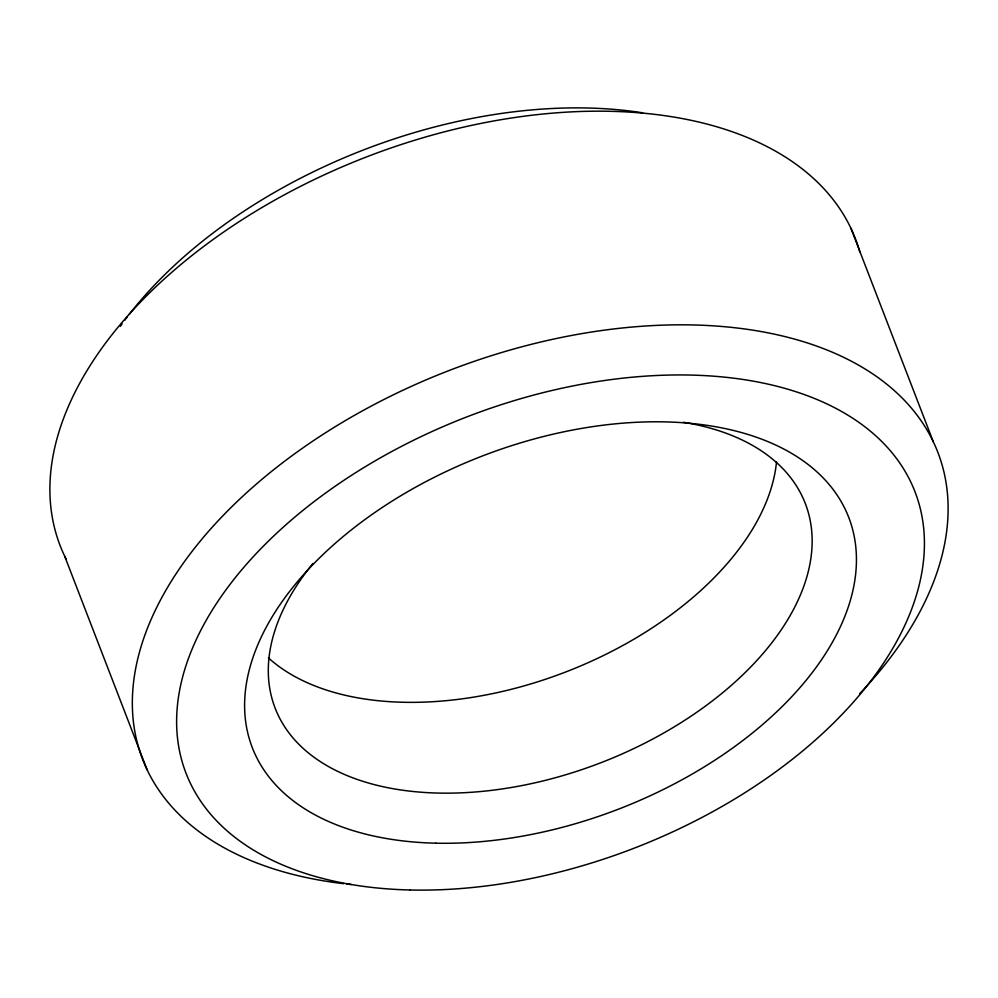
<?xml version="1.0" encoding="UTF-8"?>
<svg xmlns="http://www.w3.org/2000/svg" width="998" height="998" viewBox="0 0 998 998"><rect width="100%" height="100%" fill="white"/><g stroke="black" fill="none" stroke-linecap="round" stroke-linejoin="round"><path stroke-width="1.5" d="M850.895 228.218L933.342 441.865M64.658 556.136L147.105 769.782M683.43 422.279A284.156 168.225 -21.1 0 1 770.119 644.945A284.156 168.225 -21.1 0 1 392.987 788.682A284.156 168.225 -21.1 0 1 312.898 563.508M776.531 461.887A284.156 168.225 -21.1 0 1 565.704 671.978A284.156 168.225 -21.1 0 1 268.437 657.894M343.661 883.679A426.221 252.332 -21.1 0 1 194.373 548.413A426.221 252.332 -21.1 0 1 775.496 334.392A426.221 252.332 -21.1 0 1 859.727 693.635M351.259 884.502A426.221 252.332 -21.1 0 1 346.693 884.028M65.98 558.83A426.221 252.332 -21.1 0 1 366.653 156.873A426.221 252.332 -21.1 0 1 859.877 252.107M120.309 326.383A390.705 231.299 -21.1 0 1 122.155 323.826M124.762 320.271A390.705 231.299 -21.1 0 1 127.445 316.715M129.266 314.358A390.705 231.299 -21.1 0 1 642.7 112.824M435.764 843.185A319.672 189.246 -21.1 0 0 853.49 532.957A319.672 189.246 -21.1 0 0 362.324 521.467A319.672 189.246 -21.1 0 0 435.764 843.185M410.265 889.991A390.705 231.299 -21.1 0 0 920.817 510.826A390.705 231.299 -21.1 0 0 320.495 496.779A390.705 231.299 -21.1 0 0 410.265 889.991"/></g></svg>
